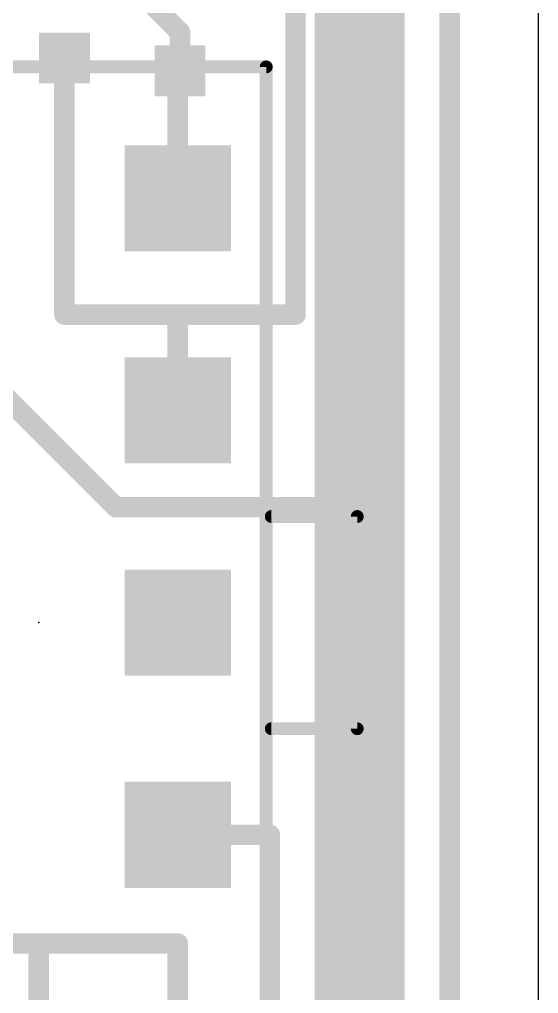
# Model space of a CAD drawing. Extents: x 0 to 107, y 0 to 139.
# Drawn here: x 96.9 to 107.17, y 72.67 to 91.95 of the extents above; entities that cross this region are included whole.
import ezdxf

# ---------------------------------------------------------------- set-up
doc = ezdxf.new("R2010")
doc.units = 0
for name, color, linetype in [('1', 14, 'CONTINUOUS'), ('16', 174, 'CONTINUOUS'), ('17', 94, 'CONTINUOUS'), ('18', 94, 'CONTINUOUS'), ('20', 178, 'CONTINUOUS'), ('21', 250, 'CONTINUOUS'), ('23', 178, 'CONTINUOUS'), ('27', 250, 'CONTINUOUS')]:
    doc.layers.add(name, color=color, linetype=linetype)

# ---------------------------------------------------------------- blocks, each defined once
blk = doc.blocks.new('SQUAREP')
blk.add_solid([(-0.5, -0.5), (0.5, -0.5), (-0.5, 0.5), (0.5, 0.5)])
blk = doc.blocks.new('SQUAREV')
blk.add_solid([(-0.5, -0.5), (0.5, -0.5), (-0.5, 0.5), (0.5, 0.5)])

msp = doc.modelspace()

# ---------------------------------------------------------------- linework, layer by layer
at = {"layer": '1', "const_width": 0.4064}
for points in [[(100.076, 91.694), (94.234, 97.536)], [(102.362, 92.202), (102.362, 86.106)], [(100.076, 90.932), (100.076, 91.694)], [(97.79, 91.186), (97.79, 86.106)], [(97.79, 86.106), (102.362, 86.106)], [(98.806, 82.296), (96.266, 84.836)], [(104.14, 82.296), (98.806, 82.296)], [(104.14, 57.912), (104.14, 82.296)], [(97.282, 73.66), (75.692, 73.66)], [(97.282, 69.088), (97.282, 73.66)]]:
    msp.add_lwpolyline(points, dxfattribs=at)
at = {"layer": '1', "const_width": 0.2032}
for points in [[(100.1776, 91.694, 1), (99.9744, 91.694)], [(100.0042, 91.6222, 1), (100.1478, 91.7658)], [(97.8916, 91.186, 1), (97.6884, 91.186)], [(99.9744, 90.932, 1), (100.1776, 90.932)], [(97.79, 86.2076, 1), (97.79, 86.0044)], [(97.6884, 86.106, 1), (97.8916, 86.106)], [(102.2604, 86.106, 1), (102.4636, 86.106)], [(102.362, 86.0044, 1), (102.362, 86.2076)], [(98.806, 82.3976, 1), (98.806, 82.1944)], [(98.7342, 82.2242, 1), (98.8778, 82.3678)], [(104.2416, 82.296, 1), (104.0384, 82.296)], [(104.14, 82.1944, 1), (104.14, 82.3976)], [(97.3836, 73.66, 1), (97.1804, 73.66)], [(97.282, 73.5584, 1), (97.282, 73.7616)]]:
    msp.add_lwpolyline(points, format="xyb", dxfattribs=at)
at = {"layer": '16'}
for points, const_width in [([(105.41, 95.758), (105.41, 58.166)], 0.4064), ([(103.632, 93.472), (103.632, 58.928)], 1.778), ([(97.79, 86.106), (97.79, 91.186)], 0.4064), ([(100.032, 88.41), (100.032, 90.932)], 0.4064), ([(100.032, 90.932), (100.076, 90.932)], 0.4064), ([(100.032, 86.106), (97.79, 86.106)], 0.4064), ([(100.032, 84.21), (100.032, 86.106)], 0.4064), ([(100.032, 75.81), (101.854, 75.81)], 0.4064), ([(101.854, 75.81), (101.854, 66.802)], 0.4064), ([(100.032, 73.66), (88.138, 73.66)], 0.4064), ([(100.032, 71.61), (100.032, 73.66)], 0.4064)]:
    msp.add_lwpolyline(points, dxfattribs=dict(at, const_width=const_width))
at = {"layer": '16', "const_width": 0.2032}
for points in [[(97.8916, 91.186, 1), (97.6884, 91.186)], [(100.1336, 90.932, 1), (99.9304, 90.932)], [(100.032, 91.0336, 1), (100.032, 90.8304)], [(100.076, 90.8304, 1), (100.076, 91.0336)], [(99.9304, 88.41, 1), (100.1336, 88.41)], [(97.79, 86.2076, 1), (97.79, 86.0044)], [(97.6884, 86.106, 1), (97.8916, 86.106)], [(100.1336, 86.106, 1), (99.9304, 86.106)], [(100.032, 86.0044, 1), (100.032, 86.2076)], [(99.9304, 84.21, 1), (100.1336, 84.21)], [(100.032, 75.9116, 1), (100.032, 75.7084)], [(101.9556, 75.81, 1), (101.7524, 75.81)], [(101.854, 75.7084, 1), (101.854, 75.9116)], [(100.1336, 73.66, 1), (99.9304, 73.66)], [(100.032, 73.5584, 1), (100.032, 73.7616)]]:
    msp.add_lwpolyline(points, format="xyb", dxfattribs=at)
at = {"layer": '20'}
msp.add_line((107.168, 0), (107.168, 139.37), dxfattribs=at)
at = {"layer": '21', "const_width": 0.254}
for points in [[(92.382, 91.01), (101.782, 91.01)], [(101.782, 91.01), (101.782, 69.01)]]:
    msp.add_lwpolyline(points, dxfattribs=at)
at = {"layer": '21', "const_width": 0.127}
for points in [[(101.8455, 91.01, 1), (101.7185, 91.01)], [(101.782, 90.9465, 1), (101.782, 91.0735)]]:
    msp.add_lwpolyline(points, format="xyb", dxfattribs=at)
at = {"layer": '23'}
msp.add_point((97.282, 80.01), dxfattribs=at)
at = {"layer": '27', "const_width": 0.254}
for points in [[(103.582, 82.11), (101.882, 82.11)], [(103.582, 82.11), (103.582, 77.91)], [(103.582, 77.91), (101.882, 77.91)]]:
    msp.add_lwpolyline(points, dxfattribs=at)
at = {"layer": '27', "const_width": 0.127}
for points in [[(101.882, 82.1735, 1), (101.882, 82.0465)], [(103.6455, 82.11, 1), (103.5185, 82.11)], [(103.582, 82.0465, 1), (103.582, 82.1735)], [(101.882, 77.9735, 1), (101.882, 77.8465)], [(103.5185, 77.91, 1), (103.6455, 77.91)], [(103.582, 77.8465, 1), (103.582, 77.9735)]]:
    msp.add_lwpolyline(points, format="xyb", dxfattribs=at)

# ---------------------------------------------------------------- block references
at = {"layer": '17', "xscale": 2.1, "yscale": 2.1, "rotation": 270}
for p in [(100.032, 88.41), (100.032, 88.41), (100.032, 84.21), (100.032, 84.21), (100.032, 80.01), (100.032, 80.01), (100.032, 75.81), (100.032, 75.81)]:
    msp.add_blockref('SQUAREP', p, dxfattribs=at)
at = {"layer": '18', "xscale": 1.0064, "yscale": 1.0064}
for p in [(97.79, 91.186), (97.79, 91.186), (100.076, 90.932), (100.076, 90.932)]:
    msp.add_blockref('SQUAREV', p, dxfattribs=at)

doc.saveas('drawing.dxf')
